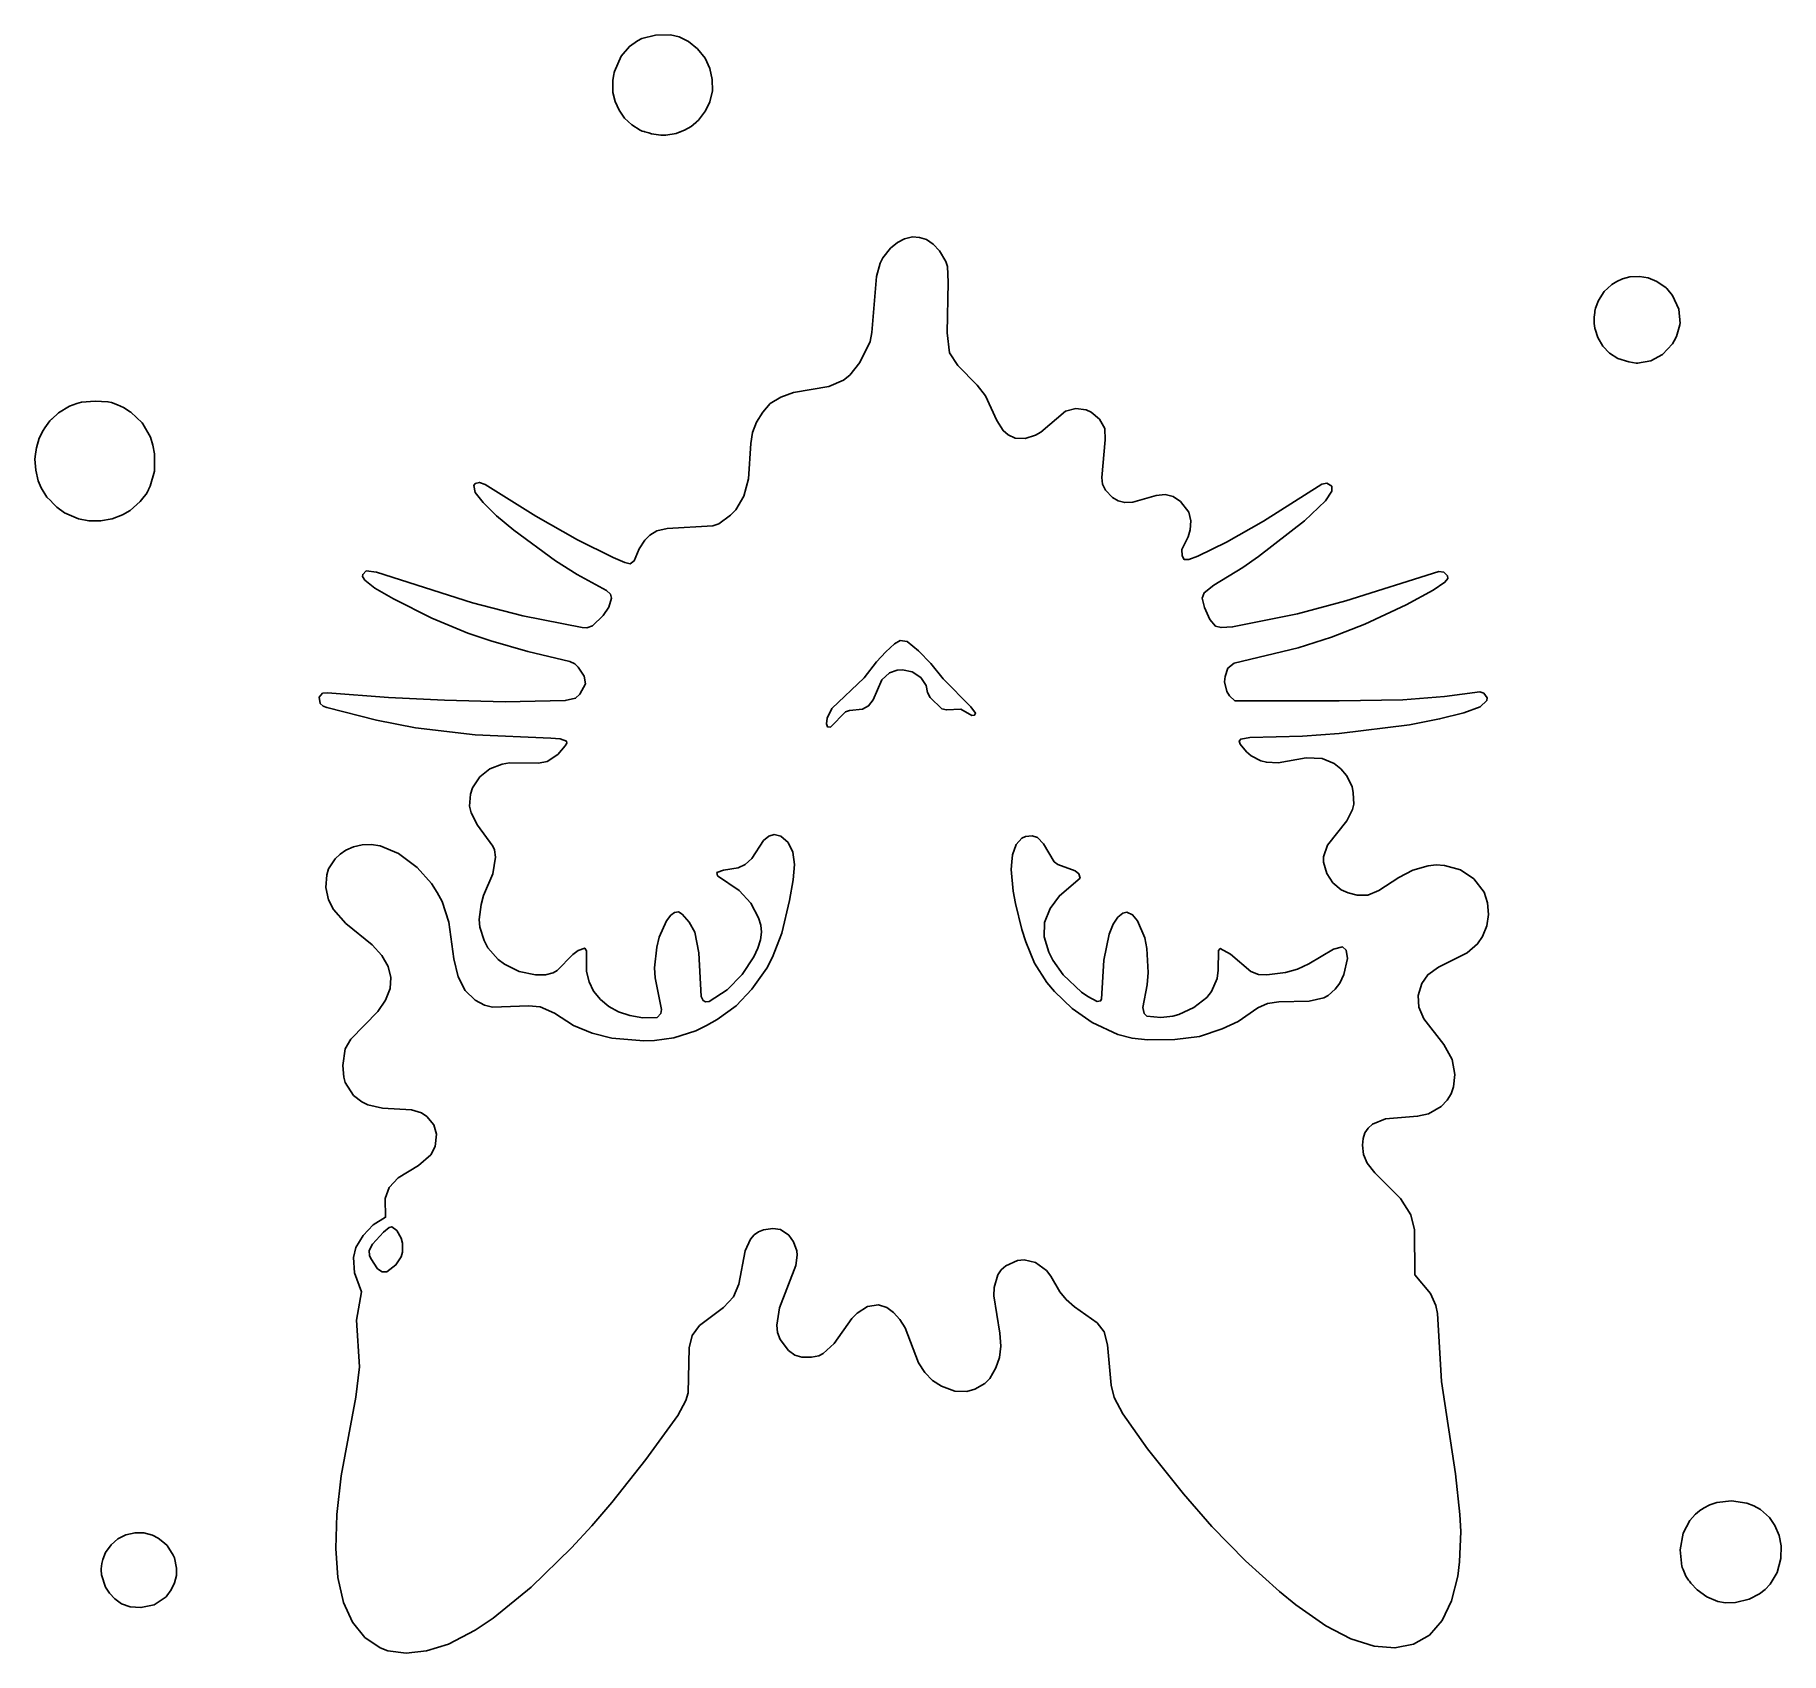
# Model space of a CAD drawing. Header units: millimetres. Extents: x 3 to 300, y 14 to 289.
import ezdxf

# ---------------------------------------------------------------- set-up
doc = ezdxf.new("R2010")
doc.units = ezdxf.units.MM
doc.layers.add('CUT', color=7, linetype='CONTINUOUS')

msp = doc.modelspace()

# ---------------------------------------------------------------- linework, layer by layer
at = {"layer": 'CUT'}
for points in [[(117.6992, 283.1833), (118.1277, 281.2915), (118.1628, 279.396), (117.7334, 277.4987), (116.9942, 275.9894), (116.1349, 274.8394), (115.7791, 274.4037), (115.409, 274.0464), (115.3711, 274.0098), (115.3655, 274.0044), (115.2816, 273.9235), (114.5498, 273.3138), (113.4271, 272.6809), (112.9783, 272.4915), (112.8534, 272.4462), (112.7798, 272.4196), (112.6862, 272.3857), (111.9766, 272.1286), (110.2325, 271.8584), (110.0513, 271.8529), (109.897, 271.8483), (109.8022, 271.8454), (109.3547, 271.8319), (107.8243, 272.0627), (107.3233, 272.2114), (106.6911, 272.3992), (106.5645, 272.4367), (106.2062, 272.5431), (105.8921, 272.6724), (104.4297, 273.6001), (103.2137, 274.7448), (102.2834, 276.0681), (101.6039, 277.5356), (101.2455, 279.1103), (101.2432, 279.1643), (101.2432, 281.2078), (101.3817, 282.1198), (101.4817, 282.5058), (101.5162, 282.6388), (101.5213, 282.6587), (101.5265, 282.6787), (102.6372, 285.2515), (104.0505, 286.9314), (105.3947, 287.8757), (106.1417, 288.2717), (108.5011, 288.8377), (111.0525, 288.8723), (112.4918, 288.5528), (114.0599, 287.7546), (115.6351, 286.4957), (116.8936, 284.9038)], [(68.1812, 96.7612), (70.2829, 98.5585), (71.0485, 99.9807), (71.2761, 102.0852), (70.7931, 103.6799), (69.6197, 105.0458), (68.7098, 105.7135), (67.0057, 106.1977), (62.1001, 106.5154), (59.604, 107.0553), (58.5908, 107.5652), (57.1365, 108.668), (55.774, 110.8443), (55.5056, 111.7635), (55.3312, 113.7207), (55.7736, 116.589), (56.7125, 118.2388), (61.2739, 122.9411), (62.6183, 124.8547), (63.3839, 126.8115), (63.5242, 128.6647), (63.0777, 130.5588), (62.0036, 132.4483), (60.349, 134.2701), (55.8788, 137.8702), (53.7477, 140.2607), (52.9446, 141.9015), (52.4713, 143.9981), (52.6105, 146.1321), (52.9207, 147.1646), (54.0446, 148.8502), (54.9066, 149.6386), (55.8558, 150.3048), (57.1904, 150.9034), (58.6262, 151.2327), (60.1576, 151.3085), (61.6974, 151.0584), (64.7965, 149.7587), (67.9753, 147.3695), (70.4182, 144.6825), (71.3951, 143.1649), (72.2088, 141.6009), (73.3575, 138.0849), (74.2067, 131.892), (74.9557, 128.7914), (76.1533, 126.4919), (77.8565, 124.8502), (79.4412, 124.0146), (80.8033, 123.6447), (86.908, 123.8527), (88.8918, 123.7106), (91.3156, 122.6488), (94.5516, 120.5266), (97.7009, 119.2426), (101.052, 118.405), (106.5191, 117.9568), (108.294, 117.9928), (111.5763, 118.4448), (115.3111, 119.6441), (117.1493, 120.5096), (118.9756, 121.5291), (122.1958, 123.8926), (124.8643, 126.6945), (127.376, 130.2883), (128.3428, 132.1216), (129.9244, 136.2478), (131.2524, 141.7994), (131.8784, 145.3146), (132.0829, 147.9038), (131.7842, 150.0036), (130.9963, 151.6367), (129.7571, 152.6871), (128.6336, 152.9733), (127.7548, 152.7273), (126.8222, 151.9602), (124.8312, 148.9297), (123.7383, 147.8779), (122.549, 147.3053), (120.0248, 146.9445), (118.921, 146.5271), (119.0302, 145.9709), (122.6822, 143.4905), (124.6687, 141.3335), (126.0012, 138.8568), (126.3593, 137.6016), (126.4657, 136.3798), (126.323, 135.0765), (125.8521, 133.6649), (125.1757, 132.1767), (123.2262, 129.2176), (120.6525, 126.6077), (117.5996, 124.6296), (116.9785, 124.553), (116.5524, 124.7569), (116.2155, 125.4469), (115.8606, 132.8801), (115.1496, 136.3809), (114.2136, 138.0834), (113.0222, 139.4432), (112.3957, 139.8239), (111.721, 139.7162), (111.0656, 139.2575), (110.3191, 138.3212), (109.1272, 135.5684), (108.7102, 133.8756), (108.294, 130.3318), (108.3952, 128.6164), (109.4768, 123.2329), (109.408, 122.5852), (108.7349, 121.9076), (106.3335, 121.8282), (104.1311, 122.2268), (102.2075, 122.8576), (100.5246, 123.7678), (99.1059, 124.9614), (97.9622, 126.3568), (97.2088, 127.9341), (96.7799, 129.7218), (96.7759, 133.2242), (96.4685, 133.6809), (95.3502, 133.2848), (94.4326, 132.5779), (91.784, 129.8662), (91.113, 129.4764), (89.779, 129.1255), (88.0894, 129.1579), (85.2963, 129.7162), (82.7948, 130.9462), (81.724, 131.737), (79.9958, 133.7509), (79.3422, 134.9556), (78.6389, 137.2504), (78.5323, 138.5305), (78.8473, 141.1172), (79.2478, 142.6047), (80.8536, 146.3121), (81.284, 149.1691), (81.1173, 150.4115), (80.8421, 151.0336), (78.2052, 154.5624), (77.1535, 156.7017), (76.8913, 157.8353), (77.0384, 159.8755), (77.4102, 160.9074), (78.64, 162.7695), (80.3472, 164.1555), (82.4366, 164.9728), (83.6915, 165.1565), (88.6102, 165.125), (90.0803, 165.3948), (91.8638, 166.6132), (93.1321, 168.0588), (93.4152, 168.5261), (93.3672, 168.8494), (92.27, 169.2375), (90.7012, 169.3803), (77.8467, 169.9399), (67.711, 171.1288), (61.073, 172.4217), (52.6613, 174.5856), (52.0147, 174.8181), (51.5139, 175.2739), (51.3288, 176.3164), (51.904, 177.024), (52.7451, 177.0566), (63.13, 176.2535), (72.6456, 175.8005), (82.9337, 175.5565), (93.1379, 175.7633), (94.906, 176.1496), (95.6479, 176.8193), (96.5686, 178.594), (96.3511, 179.8748), (95.3462, 181.436), (94.7692, 181.9777), (93.9151, 182.3924), (86.7803, 184.0756), (80.4963, 185.8909), (76.5674, 187.2242), (70.4575, 189.773), (63.9603, 193.0213), (60.7781, 194.874), (59.1057, 196.2228), (58.6985, 196.8558), (58.73, 197.1936), (59.3354, 197.7752), (61.0803, 197.5962), (77.3674, 192.3646), (85.9425, 190.1686), (96.0222, 188.1521), (96.8231, 188.0956), (97.7444, 188.4682), (99.565, 190.1846), (100.5243, 191.6166), (101.0252, 193.1688), (100.8242, 193.862), (100.1277, 194.4779), (95.1831, 197.1738), (91.4718, 199.5186), (84.3933, 204.7049), (81.472, 207.174), (79.1971, 209.4161), (77.8491, 211.1334), (77.6246, 212.2942), (77.8413, 212.6295), (78.5502, 212.8155), (79.509, 212.4746), (88.1232, 207.1037), (95.231, 203.0965), (101.2711, 200.0594), (103.263, 199.2026), (104.1839, 198.995), (104.8414, 199.4899), (105.7022, 201.5133), (106.6892, 202.9945), (107.5277, 203.8703), (108.7082, 204.6246), (110.4798, 205.0017), (118.2395, 205.45), (119.2361, 205.7919), (121.2135, 207.2345), (122.1306, 208.1815), (123.49, 210.511), (124.2735, 213.4227), (124.6529, 219.4155), (124.9686, 221.3222), (125.6483, 223.0547), (126.6895, 224.7769), (127.973, 226.2343), (129.7458, 227.3179), (131.948, 228.0954), (137.9447, 229.1441), (140.4198, 230.2128), (141.4896, 231.033), (143.2206, 233.1817), (144.9368, 236.763), (145.2393, 238.293), (146.0052, 247.7946), (146.6407, 250.1007), (147.1038, 250.9995), (148.3944, 252.6199), (149.5868, 253.5999), (150.8076, 254.2466), (152.1316, 254.5417), (153.3449, 254.4667), (154.5055, 254.0811), (155.665, 253.3057), (156.7068, 252.1927), (157.803, 250.3927), (158.0676, 249.5441), (158.181, 246.8352), (158.0066, 238.2328), (158.4307, 234.829), (159.8355, 232.7051), (163.127, 229.3411), (164.5198, 227.5307), (166.4652, 223.3358), (167.5687, 221.6262), (168.378, 220.9138), (169.5956, 220.3653), (171.306, 220.29), (173.0305, 220.8449), (173.9582, 221.3799), (178.1396, 224.9122), (179.8989, 225.3758), (181.6234, 225.1646), (182.523, 224.7731), (183.9132, 223.5925), (184.7991, 221.9826), (184.8702, 220.0339), (184.3147, 213.6617), (184.4463, 212.5305), (184.9424, 211.5014), (186.1358, 210.2499), (187.1134, 209.699), (188.2163, 209.3979), (189.576, 209.466), (193.5247, 210.6082), (195.0715, 210.7576), (196.4362, 210.4243), (197.6573, 209.6056), (199.0744, 207.7613), (199.4525, 206.3079), (199.3477, 204.7709), (198.9934, 203.554), (197.9178, 201.434), (197.9487, 200.3455), (198.3167, 199.6993), (199.0739, 199.7032), (200.6423, 200.2824), (205.4985, 202.6768), (211.77, 206.2309), (221.7102, 212.5091), (222.5508, 212.7083), (223.3745, 212.18), (223.393, 211.3147), (222.3253, 209.6813), (218.7376, 206.3031), (210.9439, 200.2225), (208.2809, 198.3662), (203.3205, 195.3607), (201.6802, 194.0893), (201.3765, 193.1462), (201.7745, 191.548), (202.6834, 189.5267), (203.6125, 188.4025), (204.5817, 188.151), (206.5219, 188.2563), (217.5526, 190.4845), (225.7723, 192.7138), (241.5765, 197.6681), (242.4164, 197.5866), (243.0497, 196.9448), (243.0834, 196.5176), (242.5973, 195.8682), (240.6262, 194.5311), (235.9989, 192.0422), (229.0091, 188.7575), (223.3436, 186.5199), (217.6595, 184.7066), (206.8078, 182.1179), (205.7425, 181.2429), (205.2507, 179.8454), (205.1788, 178.9483), (205.5775, 177.2865), (206.0268, 176.5645), (206.9131, 175.6978), (224.6429, 175.696), (235.4792, 175.905), (242.5603, 176.4633), (248.5335, 177.2655), (249.207, 177.0002), (249.7886, 176.2048), (249.7446, 175.7676), (248.615, 174.7151), (245.8306, 173.688), (241.7005, 172.6277), (236.5823, 171.6528), (224.6191, 170.1484), (218.434, 169.6945), (209.4367, 169.4498), (207.9272, 169.198), (207.6734, 168.851), (207.8353, 168.3535), (208.9002, 167.0354), (209.6575, 166.3554), (211.3121, 165.4997), (212.2858, 165.2591), (214.2641, 165.1932), (219.0242, 165.9943), (221.7274, 165.8922), (223.7946, 165.0457), (224.9471, 164.1376), (225.9049, 163.0324), (226.823, 161.1615), (227.0438, 160.0808), (227.1196, 158.1486), (226.9063, 157.2344), (225.9198, 155.3264), (222.679, 151.1961), (221.9886, 149.2176), (221.9669, 148.2799), (222.531, 146.3768), (223.5644, 144.7985), (224.9765, 143.6168), (226.1937, 143.0707), (227.6898, 142.6943), (229.5194, 142.6903), (231.3708, 143.4641), (234.7656, 145.7028), (237.1761, 146.9048), (239.7332, 147.6459), (241.1362, 147.8201), (242.5423, 147.751), (245.2433, 146.9987), (247.5144, 145.4416), (249.2487, 143.173), (249.8561, 141.3965), (250.0058, 139.4192), (249.7234, 137.4555), (249.0123, 135.6661), (248.1581, 134.4138), (246.4011, 132.9097), (241.5078, 130.4619), (239.6766, 129.1667), (238.6619, 127.6626), (238.0471, 125.6409), (238.1742, 123.6596), (239.0454, 121.6432), (242.4385, 117.3345), (243.8597, 114.762), (244.2836, 112.2168), (244.074, 110.1185), (243.669, 108.9319), (242.9701, 107.8329), (241.9591, 106.787), (239.8059, 105.5218), (237.947, 105.1174), (232.5306, 104.6728), (230.3188, 103.7814), (229.5491, 103.0938), (229.0145, 102.2861), (228.689, 101.3061), (228.5873, 100.1837), (228.7539, 98.6139), (229.4084, 97.1459), (230.7047, 95.5137), (235.052, 91.1315), (236.7915, 88.3347), (237.4099, 85.8148), (237.4973, 78.142), (240.1718, 75.013), (241.0583, 72.9281), (241.3468, 71.6094), (242.0158, 60.0613), (244.4214, 44.3743), (245.1564, 37.4415), (245.2959, 34.5306), (245.0847, 29.3818), (244.7983, 26.9755), (243.7479, 22.7806), (242.126, 19.43), (239.9596, 16.9414), (237.265, 15.3959), (234.1033, 14.7593), (230.6019, 15.0761), (226.6315, 16.3199), (222.3536, 18.5318), (217.2995, 22.0873), (214.4989, 24.3622), (208.696, 29.5704), (203.0013, 35.3694), (198.1745, 40.9303), (192.06, 48.5827), (187.8702, 54.5532), (186.4122, 57.3339), (185.8819, 59.3961), (185.2872, 66.2719), (184.6908, 68.5017), (183.5215, 69.9864), (179.6864, 72.7125), (178.2693, 73.9519), (177.1551, 75.2835), (175.658, 77.9268), (174.9005, 78.8839), (173.0522, 80.2393), (171.1288, 80.6885), (169.9745, 80.5809), (168.0018, 79.719), (167.214, 79.0308), (166.6373, 78.1886), (166.0016, 75.9955), (165.9619, 74.5897), (167.0076, 68.2503), (167.1467, 66.0254), (166.9374, 64.105), (166.3196, 62.3499), (165.3008, 60.5581), (164.4293, 59.688), (162.7477, 58.7619), (161.37, 58.3329), (159.3426, 58.3686), (157.0831, 59.223), (155.5512, 60.2118), (154.2372, 61.567), (153.1867, 63.2129), (150.8842, 69.1387), (149.9945, 70.5488), (148.9122, 71.7704), (147.7879, 72.636), (146.3594, 73.0759), (144.5112, 72.7864), (142.7233, 71.6739), (141.8209, 70.7675), (138.8119, 66.5109), (136.9599, 64.7745), (136.2451, 64.3724), (134.9672, 64.1598), (133.333, 64.1936), (132.158, 64.4991), (131.0881, 65.2783), (129.6427, 67.1817), (129.2267, 68.345), (129.119, 69.6007), (129.5531, 72.5783), (132.3278, 79.7483), (132.5682, 81.4872), (132.4766, 82.2555), (131.9087, 83.784), (131.1066, 84.9336), (129.7163, 85.8533), (128.42, 86.0662), (126.8443, 85.8064), (125.9761, 85.4453), (125.2284, 84.9429), (124.6173, 84.2366), (123.6974, 82.2506), (122.6629, 76.581), (121.7231, 74.4056), (120.0287, 72.6043), (115.9556, 69.5715), (114.6998, 67.8538), (114.223, 65.7609), (114.009, 58.085), (113.6047, 56.8036), (112.2757, 54.2862), (106.851, 46.7601), (101.0603, 39.4693), (97.6621, 35.5107), (94.2034, 31.7729), (87.3656, 25.1094), (80.8984, 19.8296), (77.8604, 17.7812), (73.2875, 15.4075), (69.5896, 14.2774), (66.1372, 13.8866), (63.0195, 14.2774), (61.6893, 14.7817), (59.0701, 16.5507), (56.9717, 19.1417), (55.4814, 22.5071), (54.5279, 26.7223), (54.1451, 31.6605), (54.3213, 37.4313), (55.0559, 44.001), (57.5332, 57.3651), (58.1906, 62.5129), (57.6683, 70.4681), (58.5355, 75.2579), (57.3225, 78.5315), (57.1447, 81.1107), (57.588, 82.7832), (58.7994, 84.8437), (60.5276, 86.6424), (62.6047, 87.9527), (62.5205, 91.1226), (63.2492, 93.02), (64.7589, 94.6744)], [(280.1887, 245.8674), (280.2927, 245.7602), (281.2455, 244.5841), (282.3287, 242.243), (282.5515, 239.838), (282.5342, 239.7584), (282.528, 239.73), (282.5212, 239.6987), (282.5056, 239.6267), (281.9385, 237.6284), (281.8321, 237.4294), (281.8187, 237.4042), (281.8165, 237.4001), (281.5508, 236.9032), (281.2474, 236.4007), (279.5555, 234.5746), (277.5927, 233.4791), (275.3497, 233.0638), (275.1243, 233.0844), (273.8401, 233.3112), (271.9936, 233.8771), (270.5611, 234.8087), (269.435, 235.9671), (268.5724, 237.4272), (268.1057, 238.8656), (268.0976, 238.9035), (268.0866, 238.9543), (268.0795, 238.9877), (268.0744, 239.0111), (267.9896, 239.8064), (267.949, 240.9186), (268.0534, 241.7125), (268.0546, 241.7186), (268.0603, 241.7467), (268.0967, 241.9289), (268.1939, 242.415), (268.6791, 243.7538), (269.6515, 245.2829), (270.9011, 246.426), (270.9421, 246.4558), (271.8125, 246.9643), (272.7915, 247.4199), (274.0094, 247.7709), (275.6596, 247.8433), (277.1106, 247.6113), (278.6327, 246.9667)], [(5.5929, 223.286), (5.7493, 223.4454), (5.869, 223.5673), (5.8697, 223.5681), (5.9032, 223.6022), (7.0445, 224.6497), (8.8846, 225.7844), (10.1774, 226.2421), (10.9445, 226.474), (13.274, 226.6317), (15.4477, 226.5254), (16.0558, 226.3948), (17.088, 226.0147), (18.084, 225.5496), (19.2277, 224.8267), (19.3558, 224.7382), (21.2381, 222.9449), (21.3822, 222.7868), (22.6853, 220.5236), (23.0927, 219.1292), (23.3744, 217.7028), (23.3323, 214.7142), (22.6349, 212.1686), (22.3517, 211.6154), (22.3189, 211.5555), (22.2521, 211.4334), (22.138, 211.2249), (21.9277, 210.8405), (21.6145, 210.4153), (20.9072, 209.5912), (19.2196, 208.0521), (17.9311, 207.3151), (16.1496, 206.643), (14.2034, 206.2955), (12.2117, 206.2918), (12.205, 206.2927), (10.4111, 206.6254), (8.0792, 207.6696), (6.7604, 208.6247), (6.3096, 209.0825), (6.1628, 209.2316), (5.6583, 209.744), (5.0724, 210.339), (4.0773, 211.9025), (3.5958, 213.0907), (3.1761, 214.913), (3.0352, 216.7683), (3.1333, 217.6082), (3.2463, 218.386), (3.2484, 218.4003), (3.2485, 218.4007), (3.2956, 218.7252), (3.7815, 220.3243), (4.435, 221.6602), (4.7101, 222.1182)], [(162.0818, 174.6721), (157.3672, 179.4222), (155.2439, 182.0369), (153.1635, 184.219), (151.224, 185.789), (150.0354, 185.9501), (149.0853, 185.3913), (147.5895, 184.0309), (146.0197, 182.321), (143.9494, 179.6235), (138.4303, 174.3854), (137.6297, 172.7878), (137.5313, 171.8161), (137.6743, 171.298), (138.2269, 171.2431), (140.7845, 173.8602), (141.4645, 174.0869), (143.6336, 174.2833), (144.6796, 174.8466), (145.4483, 175.854), (146.9322, 179.2921), (148.2572, 180.4731), (149.5217, 180.9293), (150.4365, 180.9961), (152.0919, 180.6439), (153.5633, 179.6652), (154.4885, 178.3151), (154.7086, 177.1155), (155.1474, 176.3007), (157.1064, 174.3565), (157.9033, 174.1635), (160.3507, 174.296), (162.2483, 173.2212), (162.6773, 173.2828), (162.852, 173.6375)], [(182.6523, 121.0606), (187.0562, 119.0306), (189.4617, 118.3694), (192.0771, 118.0958), (196.6945, 118.1313), (200.917, 118.6528), (204.736, 119.9953), (207.4701, 121.2403), (210.8021, 123.5297), (212.4651, 124.2686), (214.386, 124.5854), (219.54, 124.6902), (222.0514, 125.2545), (222.7715, 125.6518), (223.9395, 126.6926), (224.7259, 127.7403), (225.4315, 129.1867), (226.0684, 131.9497), (225.8229, 133.3492), (225.19, 133.8762), (223.6907, 133.5201), (219.4814, 130.9986), (217.5759, 130.1151), (215.5351, 129.5413), (212.3534, 129.12), (210.9094, 129.2255), (209.6058, 129.7063), (206.1461, 132.6722), (204.4329, 133.6388), (204.1141, 133.2943), (204.0936, 129.928), (203.9132, 128.5501), (202.9568, 126.3087), (202.1337, 125.2956), (199.9242, 123.612), (197.4054, 122.3913), (196.3993, 122.1077), (194.3122, 121.8992), (191.9766, 122.1471), (191.5127, 122.5537), (191.2899, 123.5842), (192.0195, 127.4543), (192.1946, 129.5316), (191.9849, 133.6076), (191.6021, 135.4374), (190.4003, 138.3155), (189.5454, 139.3441), (188.5815, 139.7695), (187.8747, 139.6449), (187.0405, 138.9722), (186.2439, 137.7775), (185.5511, 136.0769), (184.6284, 131.6654), (184.2765, 125.0192), (184.0959, 124.7142), (183.5275, 124.6378), (181.913, 125.4449), (180.8812, 126.1894), (177.7591, 129.1692), (176.0134, 131.6128), (175.3034, 132.9922), (174.5101, 135.6154), (174.5823, 138.0595), (175.522, 140.4393), (177.0933, 142.5725), (180.6192, 145.5978), (180.4179, 146.3151), (179.7939, 146.8249), (176.8285, 147.9088), (176.194, 148.3516), (174.3875, 151.4241), (173.3568, 152.4832), (172.4972, 152.7424), (171.3423, 152.6655), (170.711, 152.3523), (169.7736, 151.3068), (169.1401, 149.517), (168.9949, 148.3471), (168.9281, 147.0316), (169.2744, 143.3772), (169.6233, 141.2545), (170.7347, 136.8467), (171.3959, 134.761), (172.8911, 131.1523), (174.9804, 127.8648), (176.2587, 126.3079), (179.2712, 123.4305)], [(64.5047, 85.7087), (63.6744, 86.3284), (63.2312, 86.2006), (62.2334, 85.4168), (60.3679, 83.3842), (59.8254, 82.2969), (59.8599, 81.4696), (60.0823, 80.9456), (61.2485, 79.1996), (62.0454, 78.6635), (62.8223, 78.6927), (64.3694, 79.8507), (65.2352, 81.1961), (65.4892, 82.033), (65.4882, 83.5577), (65.2696, 84.3903)], [(293.8926, 39.352), (295.0972, 38.9167), (296.2272, 38.2936), (297.7637, 36.9286), (298.6764, 35.5597), (299.3695, 33.8775), (299.7213, 32.094), (299.6862, 29.9646), (299.0657, 27.5626), (297.8729, 25.5981), (297.0123, 24.7012), (296.0531, 23.9583), (294.305, 23.0352), (291.952, 22.4726), (290.3009, 22.4005), (288.997, 22.6241), (287.1091, 23.4484), (285.4639, 24.6388), (284.4031, 25.752), (284.1611, 26.0856), (284.0158, 26.2857), (283.9025, 26.4419), (283.541, 26.94), (283.0661, 28.0896), (282.9411, 28.4313), (282.9022, 28.5375), (282.8909, 28.5684), (282.8778, 28.6044), (282.5914, 31.4213), (283.1015, 34.2863), (284.2211, 36.4201), (285.114, 37.4597), (285.129, 37.4747), (285.1356, 37.4812), (285.1429, 37.4885), (285.1571, 37.5025), (285.8334, 38.0439), (285.9081, 38.0932), (286.179, 38.2718), (286.47, 38.4636), (286.5486, 38.5154), (287.6214, 39.0657), (288.8088, 39.4923), (291.3182, 39.7725)], [(18.4583, 33.9906), (20.0411, 34.3301), (21.5174, 34.2932), (22.9871, 33.9354), (23.954, 33.4103), (25.0759, 32.5625), (25.4927, 32.182), (26.5321, 30.5488), (26.7274, 30.0725), (27.1019, 28.3335), (27.1036, 28.2815), (27.0698, 27.0791), (26.7461, 25.8175), (26.2056, 24.6297), (25.4403, 23.5978), (25.3188, 23.467), (24.8335, 23.0839), (23.3148, 22.1082), (21.0319, 21.6326), (19.2146, 21.7351), (17.7196, 22.2539), (16.6281, 23.096), (15.7094, 24.0472), (15.0254, 25.0912), (14.3673, 27.1666), (14.3116, 28.0604), (14.3047, 28.1708), (14.3044, 28.1766), (14.3044, 28.177), (14.3043, 28.205), (14.4147, 29.0945), (14.4156, 29.1017), (14.556, 29.7845), (15.0261, 30.9752), (15.9618, 32.3067), (17.1097, 33.3125)]]:
    msp.add_lwpolyline(points, close=True, dxfattribs=at)

doc.saveas('drawing.dxf')
